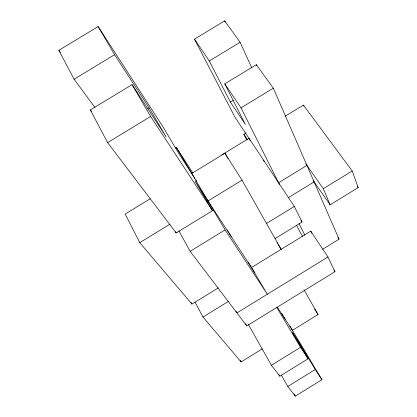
<?xml version="1.0" encoding="UTF-8"?>
<svg xmlns="http://www.w3.org/2000/svg" width="417" height="417" viewBox="0 0 417 417"><rect width="100%" height="100%" fill="white"/><g stroke="black" fill="none" stroke-linecap="round" stroke-linejoin="round"><path stroke-width="0.63" d="M248.391 324.53L271.41 365.297L279.849 376.202L308.106 358.766L292.468 332.547L299.886 343.848L315.221 369.535L321.929 379.689L295.288 396.15L287.793 386.465L281.36 375.144M287.793 386.465L315.221 369.535M178.903 230.872L190.142 251.3L246.796 325.917L334.96 271.691L327.965 256.981L310.78 231.148L251.451 267.547M195.041 302.117L202.98 317.061L241.104 361.93L262.413 348.805M304.045 289.82L318.035 314.543L292.426 330.316L277.456 307.386M271.41 365.297L300.548 347.33L308.106 358.766M266.416 223.533L294.334 206.431L235.094 117.401L194.484 39.141L224.643 20.85L240.124 42.263L251.837 68.023M352.214 170.975L358.177 187.619L330.128 204.815L323.295 188.687L352.214 170.975L303.43 105.105L285.113 116.275M275.012 238.613L302.038 222.042L294.334 206.431M150.146 198.831L125.163 214.072L139.758 242.658L191.935 304.066L218.409 287.819M202.98 317.061L228.511 301.382M322.638 249.236L339.047 239.155L273.317 88.175L256.33 64.677L224.779 83.864L245.352 124.365L230.366 102.029L209.282 60.986L194.484 39.141M327.965 256.981L236.934 312.927L235.986 311.228M139.758 242.658L170.053 224.153M206.895 201.64L242.016 180.18L224.93 153.211L191.737 173.462M94.909 107.466L74.106 79.23L58.823 50.316L98.141 26.552L114.586 54.721L149.104 107.847L166.133 136.839L132.053 84.635L90.338 109.937L107.612 142.609L176.188 232.921L212.503 210.715L195.088 181.197L254.99 272.968M278.582 182.761L306.948 165.413M190.142 251.3L225.097 229.908L267.328 294.246L248.151 261.996M288.246 197.731L314.121 181.89M107.612 142.609L150.636 116.458L212.503 210.715M230.366 102.029L233.145 100.335M175.161 147.952L176.261 147.284L192.821 172.883M279.442 184.476L241.026 107.841L273.317 88.175M246.817 139.997L243.841 134.264L246.051 132.914M221.724 154.942L249.001 138.303L250.179 140.597M74.106 79.23L114.586 54.721M209.282 60.986L240.124 42.263M147.436 108.858L149.104 107.847M90.338 109.937L91.5 111.49M357.411 186.571L358.177 187.619M58.823 50.316L60.35 52.417M305.828 163.818L323.295 188.687M313.386 180.842L330.128 204.815M337.952 237.554L339.047 239.155M224.779 83.864L241.026 107.841M243.841 134.264L247.349 139.554M300.965 220.416L302.038 222.042M333.887 270.075L334.96 271.691M302.758 236.46L300.636 233.223L296.57 225.216M194.921 178.372L178.565 153.19L162.865 126.586L98.141 26.552M195.985 180.003L196.694 181.098M277.013 242.777L277.701 243.872M278.389 244.961L281.141 249.335L242.016 180.18M314.611 309.07L318.035 314.543M289.779 325.88L321.929 379.689M281.861 313.657L285.155 319.172M276.617 307.167L300.548 347.33M227.26 229.876L228.245 231.534M228.897 232.639L231.19 236.507M176.261 147.284L225.097 229.908M132.053 84.635L150.636 116.458M224.93 153.211L226.853 156.594M227.494 157.72L228.135 158.846M294.006 393.903L295.288 396.15M278.884 374.502L279.849 376.202M245.524 323.655L246.796 325.917M175.562 231.784L176.188 232.921M240.176 360.22L241.104 361.93M191.028 302.346L191.935 304.066M263.487 160.071L264.342 161.76M299.062 223.616L304.863 235.188M310.78 231.148L311.911 233.484M224.643 20.85L225.19 22.033M256.33 64.677L256.856 65.85M303.43 105.105L303.915 106.309"/></g></svg>
